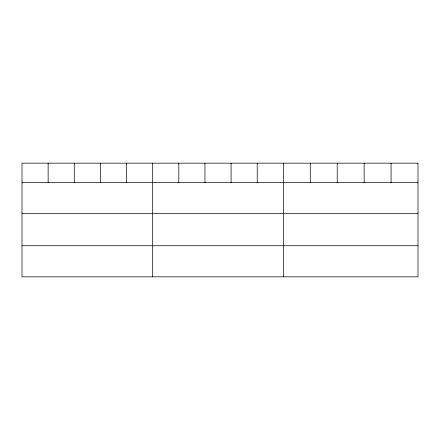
<?xml version="1.0" encoding="UTF-8"?>
<svg xmlns="http://www.w3.org/2000/svg" width="440" height="440" viewBox="0 0 440 440"><rect width="100%" height="100%" fill="white"/><g stroke="black" fill="none" stroke-linecap="round" stroke-linejoin="round"><path stroke-width="0.66" d="M22 182.573L418 182.573M22 213.681L418 213.681M22 245.735L418 245.735M391.072 163.152L391.072 182.573M364.144 163.152L364.144 182.573M337.216 163.152L337.216 182.573M310.288 163.152L310.288 182.573M283.36 163.152L283.36 276.848M257.224 163.152L257.224 182.573M231.088 163.152L231.088 182.573M204.952 163.152L204.952 182.573M178.816 163.152L178.816 182.573M152.68 163.152L152.68 276.848M126.544 163.152L126.544 182.573M100.408 163.152L100.408 182.573M74.272 163.152L74.272 182.573M48.136 163.152L48.136 182.573M418 163.152L22 163.152L22 276.848L418 276.848L418 163.152"/></g></svg>
